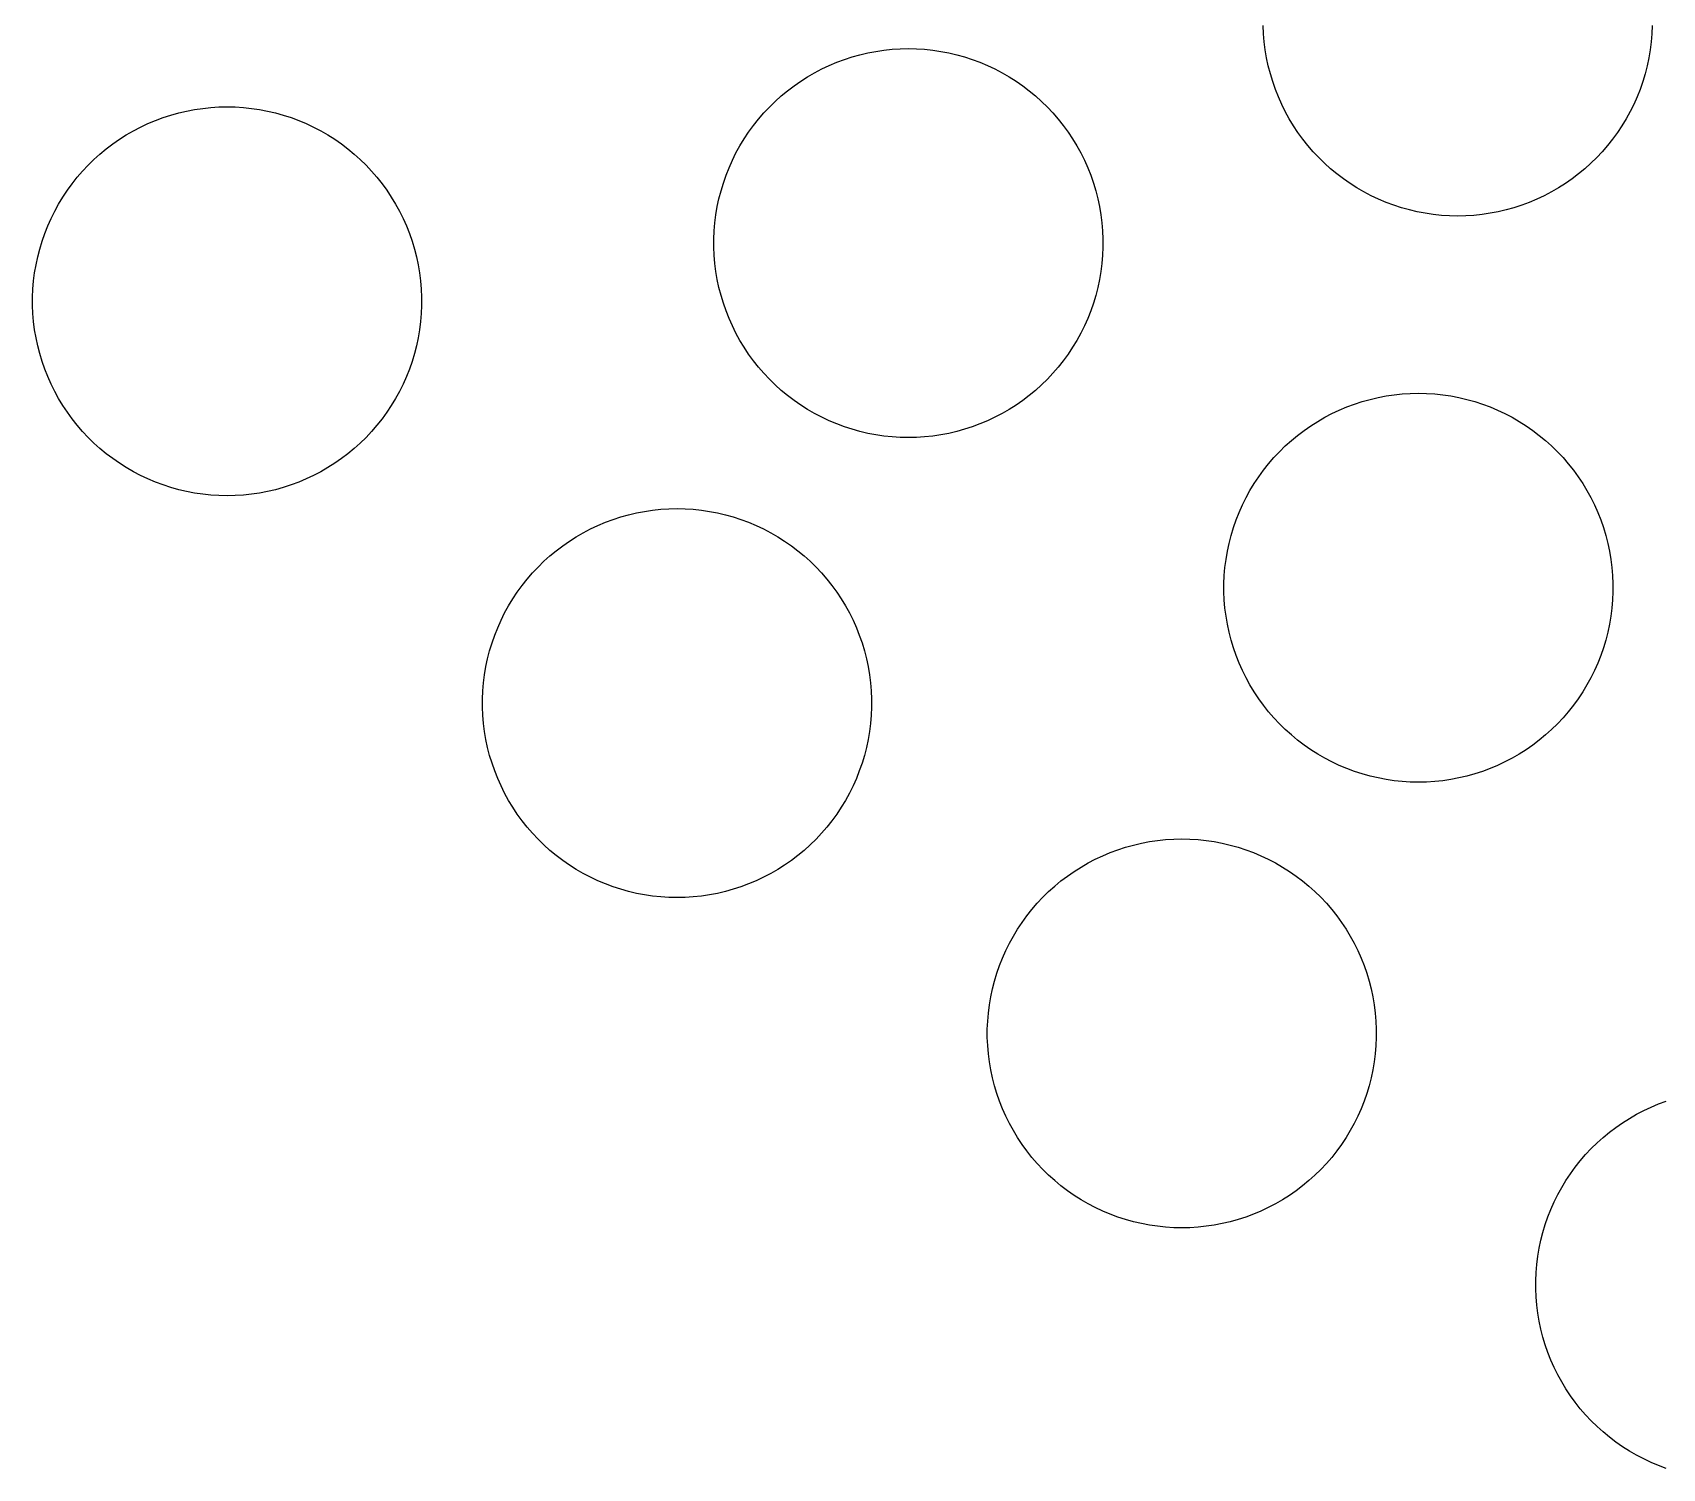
# Model space of a CAD drawing. Header units: metres. Extents: x -102 to 102, y -50 to 50.
# Drawn here: x 26.5 to 39.9, y -32.64 to -20.83 of the extents above; entities that cross this region are included whole.
import ezdxf

# ---------------------------------------------------------------- set-up
doc = ezdxf.new("R2010")
doc.units = ezdxf.units.M

msp = doc.modelspace()

# ---------------------------------------------------------------- linework, layer by layer
for p, q in [((36.6202, -20.8379), (36.6174, -20.7709)), ((39.8167, -20.7709), (39.8139, -20.8379)), ((36.6258, -20.9046), (36.6202, -20.8379)), ((36.6342, -20.9711), (36.6258, -20.9046)), ((39.8083, -20.9046), (39.7999, -20.9711)), ((39.8139, -20.8379), (39.8083, -20.9046)), ((33.1724, -21.0491), (33.2361, -21.0284)), ((33.2361, -21.0284), (33.3007, -21.0104)), ((33.3007, -21.0104), (33.3659, -20.9951)), ((33.3659, -20.9951), (33.4317, -20.9825)), ((33.4317, -20.9825), (33.498, -20.9727)), ((33.498, -20.9727), (33.5647, -20.9657)), ((33.5647, -20.9657), (33.6316, -20.9615)), ((33.6316, -20.9615), (33.6986, -20.9601)), ((33.6986, -20.9601), (33.7656, -20.9615)), ((33.7656, -20.9615), (33.8324, -20.9657)), ((33.8324, -20.9657), (33.8991, -20.9727)), ((33.8991, -20.9727), (33.9654, -20.9825)), ((33.9654, -20.9825), (34.0312, -20.9951)), ((34.0312, -20.9951), (34.0965, -21.0104)), ((34.0965, -21.0104), (34.161, -21.0284)), ((34.161, -21.0284), (34.2247, -21.0491)), ((36.6454, -21.0372), (36.6342, -20.9711)), ((36.6593, -21.1028), (36.6454, -21.0372)), ((39.7887, -21.0372), (39.7748, -21.1028)), ((39.7999, -20.9711), (39.7887, -21.0372)), ((32.8697, -21.1915), (32.9277, -21.158)), ((32.9277, -21.158), (32.9871, -21.127)), ((32.9871, -21.127), (33.0478, -21.0984)), ((33.0478, -21.0984), (33.1096, -21.0725)), ((33.1096, -21.0725), (33.1724, -21.0491)), ((34.2247, -21.0491), (34.2876, -21.0725)), ((34.2876, -21.0725), (34.3493, -21.0984)), ((34.3493, -21.0984), (34.41, -21.127)), ((34.41, -21.127), (34.4694, -21.158)), ((34.4694, -21.158), (34.5274, -21.1915)), ((36.676, -21.1677), (36.6593, -21.1028)), ((36.6954, -21.2318), (36.676, -21.1677)), ((39.7581, -21.1677), (39.7387, -21.2318)), ((39.7748, -21.1028), (39.7581, -21.1677)), ((32.6531, -21.3489), (32.7047, -21.3062)), ((32.7047, -21.3062), (32.7581, -21.2657)), ((32.7581, -21.2657), (32.8131, -21.2274)), ((32.8131, -21.2274), (32.8697, -21.1915)), ((34.5274, -21.1915), (34.584, -21.2274)), ((34.584, -21.2274), (34.639, -21.2657)), ((34.639, -21.2657), (34.6924, -21.3062)), ((34.6924, -21.3062), (34.744, -21.3489)), ((36.7174, -21.2951), (36.6954, -21.2318)), ((36.7421, -21.3574), (36.7174, -21.2951)), ((39.7167, -21.2951), (39.692, -21.3574)), ((39.7387, -21.2318), (39.7167, -21.2951)), ((27.8944, -21.4514), (27.9611, -21.4444)), ((27.9611, -21.4444), (28.0279, -21.4402)), ((28.0279, -21.4402), (28.0949, -21.4388)), ((28.0949, -21.4388), (28.1619, -21.4402)), ((28.1619, -21.4402), (28.2288, -21.4444)), ((28.2288, -21.4444), (28.2955, -21.4514)), ((32.5095, -21.4895), (32.5554, -21.4407)), ((32.5554, -21.4407), (32.6033, -21.3938)), ((32.6033, -21.3938), (32.6531, -21.3489)), ((34.744, -21.3489), (34.7938, -21.3938)), ((34.7938, -21.3938), (34.8417, -21.4407)), ((34.8417, -21.4407), (34.8876, -21.4895)), ((36.7693, -21.4187), (36.7421, -21.3574)), ((36.7991, -21.4787), (36.7693, -21.4187)), ((39.6648, -21.4187), (39.635, -21.4787)), ((39.692, -21.3574), (39.6648, -21.4187)), ((27.3835, -21.6057), (27.4442, -21.5771)), ((27.4442, -21.5771), (27.5059, -21.5512)), ((27.5059, -21.5512), (27.5688, -21.5278)), ((27.5688, -21.5278), (27.6325, -21.5071)), ((27.6325, -21.5071), (27.697, -21.4891)), ((27.697, -21.4891), (27.7623, -21.4738)), ((27.7623, -21.4738), (27.8281, -21.4612)), ((27.8281, -21.4612), (27.8944, -21.4514)), ((28.2955, -21.4514), (28.3618, -21.4612)), ((28.3618, -21.4612), (28.4276, -21.4738)), ((28.4276, -21.4738), (28.4928, -21.4891)), ((28.4928, -21.4891), (28.5574, -21.5071)), ((28.5574, -21.5071), (28.6211, -21.5278)), ((28.6211, -21.5278), (28.6839, -21.5512)), ((28.6839, -21.5512), (28.7457, -21.5771)), ((28.7457, -21.5771), (28.8064, -21.6057)), ((32.4241, -21.5928), (32.4657, -21.5402)), ((32.4657, -21.5402), (32.5095, -21.4895)), ((34.8876, -21.4895), (34.9314, -21.5402)), ((34.9314, -21.5402), (34.973, -21.5928)), ((36.8314, -21.5374), (36.7991, -21.4787)), ((36.8661, -21.5947), (36.8314, -21.5374)), ((39.6027, -21.5374), (39.568, -21.5947)), ((39.635, -21.4787), (39.6027, -21.5374)), ((27.1545, -21.7444), (27.2095, -21.7061)), ((27.2095, -21.7061), (27.2661, -21.6702)), ((27.2661, -21.6702), (27.3241, -21.6367)), ((27.3241, -21.6367), (27.3835, -21.6057)), ((28.8064, -21.6057), (28.8657, -21.6367)), ((28.8657, -21.6367), (28.9238, -21.6702)), ((28.9238, -21.6702), (28.9804, -21.7061)), ((28.9804, -21.7061), (29.0354, -21.7444)), ((32.3129, -21.7601), (32.3476, -21.7028)), ((32.3476, -21.7028), (32.3847, -21.647)), ((32.3847, -21.647), (32.4241, -21.5928)), ((34.973, -21.5928), (35.0124, -21.647)), ((35.0124, -21.647), (35.0495, -21.7028)), ((35.0495, -21.7028), (35.0842, -21.7601)), ((36.9032, -21.6505), (36.8661, -21.5947)), ((36.9426, -21.7048), (36.9032, -21.6505)), ((36.9842, -21.7573), (36.9426, -21.7048)), ((39.4915, -21.7048), (39.4499, -21.7573)), ((39.5309, -21.6505), (39.4915, -21.7048)), ((39.568, -21.5947), (39.5309, -21.6505)), ((26.9997, -21.8725), (27.0495, -21.8276)), ((27.0495, -21.8276), (27.1011, -21.7849)), ((27.1011, -21.7849), (27.1545, -21.7444)), ((29.0354, -21.7444), (29.0888, -21.7849)), ((29.0888, -21.7849), (29.1404, -21.8276)), ((29.1404, -21.8276), (29.1902, -21.8725)), ((32.2508, -21.8789), (32.2806, -21.8188)), ((32.2806, -21.8188), (32.3129, -21.7601)), ((35.0842, -21.7601), (35.1165, -21.8188)), ((35.1165, -21.8188), (35.1463, -21.8789)), ((37.028, -21.808), (36.9842, -21.7573)), ((37.0739, -21.8569), (37.028, -21.808)), ((39.4061, -21.808), (39.3602, -21.8569)), ((39.4499, -21.7573), (39.4061, -21.808)), ((26.8621, -22.0189), (26.9059, -21.9682)), ((26.9059, -21.9682), (26.9518, -21.9194)), ((26.9518, -21.9194), (26.9997, -21.8725)), ((29.1902, -21.8725), (29.2381, -21.9194)), ((29.2381, -21.9194), (29.284, -21.9682)), ((29.284, -21.9682), (29.3278, -22.0189)), ((32.1989, -22.0024), (32.2236, -21.9401)), ((32.2236, -21.9401), (32.2508, -21.8789)), ((35.1463, -21.8789), (35.1735, -21.9401)), ((35.1735, -21.9401), (35.1982, -22.0024)), ((37.1218, -21.9037), (37.0739, -21.8569)), ((37.1716, -21.9486), (37.1218, -21.9037)), ((37.2232, -21.9913), (37.1716, -21.9486)), ((39.2625, -21.9486), (39.2109, -21.9913)), ((39.3123, -21.9037), (39.2625, -21.9486)), ((39.3602, -21.8569), (39.3123, -21.9037)), ((26.7811, -22.1257), (26.8205, -22.0715)), ((26.8205, -22.0715), (26.8621, -22.0189)), ((29.3278, -22.0189), (29.3694, -22.0715)), ((29.3694, -22.0715), (29.4088, -22.1257)), ((32.1575, -22.1299), (32.1769, -22.0657)), ((32.1769, -22.0657), (32.1989, -22.0024)), ((35.1982, -22.0024), (35.2202, -22.0657)), ((35.2202, -22.0657), (35.2396, -22.1299)), ((37.2766, -22.0318), (37.2232, -21.9913)), ((37.3316, -22.0701), (37.2766, -22.0318)), ((37.3882, -22.106), (37.3316, -22.0701)), ((37.4462, -22.1395), (37.3882, -22.106)), ((39.0459, -22.106), (38.9879, -22.1395)), ((39.1025, -22.0701), (39.0459, -22.106)), ((39.1575, -22.0318), (39.1025, -22.0701)), ((39.2109, -21.9913), (39.1575, -22.0318)), ((26.677, -22.2975), (26.7093, -22.2388)), ((26.7093, -22.2388), (26.744, -22.1815)), ((26.744, -22.1815), (26.7811, -22.1257)), ((29.4088, -22.1257), (29.4459, -22.1815)), ((29.4459, -22.1815), (29.4806, -22.2388)), ((29.4806, -22.2388), (29.5129, -22.2975)), ((32.1269, -22.2603), (32.1408, -22.1948)), ((32.1408, -22.1948), (32.1575, -22.1299)), ((35.2396, -22.1299), (35.2563, -22.1948)), ((35.2563, -22.1948), (35.2702, -22.2603)), ((37.5056, -22.1705), (37.4462, -22.1395)), ((37.5663, -22.1991), (37.5056, -22.1705)), ((37.6281, -22.2251), (37.5663, -22.1991)), ((37.6909, -22.2484), (37.6281, -22.2251)), ((37.7546, -22.2691), (37.6909, -22.2484)), ((38.7432, -22.2484), (38.6795, -22.2691)), ((38.8061, -22.2251), (38.7432, -22.2484)), ((38.8678, -22.1991), (38.8061, -22.2251)), ((38.9285, -22.1705), (38.8678, -22.1991)), ((38.9879, -22.1395), (38.9285, -22.1705)), ((26.6199, -22.4188), (26.6472, -22.3576)), ((26.6472, -22.3576), (26.677, -22.2975)), ((29.5129, -22.2975), (29.5427, -22.3576)), ((29.5427, -22.3576), (29.5699, -22.4188)), ((32.1073, -22.3929), (32.1157, -22.3264)), ((32.1157, -22.3264), (32.1269, -22.2603)), ((35.2702, -22.2603), (35.2814, -22.3264)), ((35.2814, -22.3264), (35.2898, -22.3929)), ((37.8192, -22.2871), (37.7546, -22.2691)), ((37.8844, -22.3024), (37.8192, -22.2871)), ((37.9502, -22.315), (37.8844, -22.3024)), ((38.0165, -22.3248), (37.9502, -22.315)), ((38.0832, -22.3318), (38.0165, -22.3248)), ((38.1501, -22.336), (38.0832, -22.3318)), ((38.2171, -22.3374), (38.1501, -22.336)), ((38.2841, -22.336), (38.2171, -22.3374)), ((38.3509, -22.3318), (38.2841, -22.336)), ((38.4176, -22.3248), (38.3509, -22.3318)), ((38.4839, -22.315), (38.4176, -22.3248)), ((38.5497, -22.3024), (38.4839, -22.315)), ((38.615, -22.2871), (38.5497, -22.3024)), ((38.6795, -22.2691), (38.615, -22.2871)), ((26.5732, -22.5444), (26.5953, -22.4811)), ((26.5953, -22.4811), (26.6199, -22.4188)), ((29.5699, -22.4188), (29.5946, -22.4811)), ((29.5946, -22.4811), (29.6166, -22.5444)), ((32.0989, -22.5266), (32.1017, -22.4597)), ((32.1017, -22.4597), (32.1073, -22.3929)), ((35.2898, -22.3929), (35.2954, -22.4597)), ((35.2954, -22.4597), (35.2982, -22.5266)), ((26.5372, -22.6735), (26.5539, -22.6086)), ((26.5539, -22.6086), (26.5732, -22.5444)), ((29.6166, -22.5444), (29.636, -22.6086)), ((29.636, -22.6086), (29.6527, -22.6735)), ((32.0989, -22.5936), (32.0989, -22.5266)), ((32.1017, -22.6606), (32.0989, -22.5936)), ((35.2982, -22.5936), (35.2954, -22.6606)), ((35.2982, -22.5266), (35.2982, -22.5936)), ((26.5121, -22.8051), (26.5233, -22.739)), ((26.5233, -22.739), (26.5372, -22.6735)), ((29.6527, -22.6735), (29.6666, -22.739)), ((29.6666, -22.739), (29.6778, -22.8051)), ((32.1073, -22.7274), (32.1017, -22.6606)), ((32.1157, -22.7939), (32.1073, -22.7274)), ((35.2898, -22.7274), (35.2814, -22.7939)), ((35.2954, -22.6606), (35.2898, -22.7274)), ((26.4981, -22.9384), (26.5037, -22.8716)), ((26.5037, -22.8716), (26.5121, -22.8051)), ((29.6778, -22.8051), (29.6862, -22.8716)), ((29.6862, -22.8716), (29.6918, -22.9384)), ((32.1269, -22.8599), (32.1157, -22.7939)), ((32.1408, -22.9255), (32.1269, -22.8599)), ((35.2702, -22.8599), (35.2563, -22.9255)), ((35.2814, -22.7939), (35.2702, -22.8599)), ((26.4953, -23.0053), (26.4981, -22.9384)), ((26.4953, -23.0723), (26.4953, -23.0053)), ((29.6918, -22.9384), (29.6946, -23.0053)), ((29.6946, -23.0053), (29.6946, -23.0723)), ((32.1575, -22.9904), (32.1408, -22.9255)), ((32.1769, -23.0546), (32.1575, -22.9904)), ((32.1989, -23.1178), (32.1769, -23.0546)), ((35.2202, -23.0546), (35.1982, -23.1178)), ((35.2396, -22.9904), (35.2202, -23.0546)), ((35.2563, -22.9255), (35.2396, -22.9904)), ((26.4981, -23.1393), (26.4953, -23.0723)), ((26.5037, -23.2061), (26.4981, -23.1393)), ((29.6918, -23.1393), (29.6862, -23.2061)), ((29.6946, -23.0723), (29.6918, -23.1393)), ((32.2236, -23.1801), (32.1989, -23.1178)), ((32.2508, -23.2414), (32.2236, -23.1801)), ((35.1735, -23.1801), (35.1463, -23.2414)), ((35.1982, -23.1178), (35.1735, -23.1801)), ((26.5121, -23.2726), (26.5037, -23.2061)), ((26.5233, -23.3386), (26.5121, -23.2726)), ((29.6778, -23.2726), (29.6666, -23.3386)), ((29.6862, -23.2061), (29.6778, -23.2726)), ((32.2806, -23.3014), (32.2508, -23.2414)), ((32.3129, -23.3601), (32.2806, -23.3014)), ((35.1165, -23.3014), (35.0842, -23.3601)), ((35.1463, -23.2414), (35.1165, -23.3014)), ((26.5372, -23.4042), (26.5233, -23.3386)), ((26.5539, -23.4691), (26.5372, -23.4042)), ((29.6527, -23.4042), (29.636, -23.4691)), ((29.6666, -23.3386), (29.6527, -23.4042)), ((32.3476, -23.4174), (32.3129, -23.3601)), ((32.3847, -23.4733), (32.3476, -23.4174)), ((35.0495, -23.4174), (35.0124, -23.4733)), ((35.0842, -23.3601), (35.0495, -23.4174)), ((26.5732, -23.5332), (26.5539, -23.4691)), ((26.5953, -23.5965), (26.5732, -23.5332)), ((29.6166, -23.5332), (29.5946, -23.5965)), ((29.636, -23.4691), (29.6166, -23.5332)), ((32.4241, -23.5275), (32.3847, -23.4733)), ((32.4657, -23.58), (32.4241, -23.5275)), ((32.5095, -23.6307), (32.4657, -23.58)), ((34.9314, -23.58), (34.8876, -23.6307)), ((34.973, -23.5275), (34.9314, -23.58)), ((35.0124, -23.4733), (34.973, -23.5275)), ((26.6199, -23.6588), (26.5953, -23.5965)), ((26.6472, -23.7201), (26.6199, -23.6588)), ((26.677, -23.7801), (26.6472, -23.7201)), ((29.5427, -23.7201), (29.5129, -23.7801)), ((29.5699, -23.6588), (29.5427, -23.7201)), ((29.5946, -23.5965), (29.5699, -23.6588)), ((32.5554, -23.6796), (32.5095, -23.6307)), ((32.6033, -23.7265), (32.5554, -23.6796)), ((32.6531, -23.7713), (32.6033, -23.7265)), ((34.7938, -23.7265), (34.744, -23.7713)), ((34.8417, -23.6796), (34.7938, -23.7265)), ((34.8876, -23.6307), (34.8417, -23.6796)), ((26.7093, -23.8388), (26.677, -23.7801)), ((26.744, -23.8961), (26.7093, -23.8388)), ((29.4806, -23.8388), (29.4459, -23.8961)), ((29.5129, -23.7801), (29.4806, -23.8388)), ((32.7047, -23.814), (32.6531, -23.7713)), ((32.7581, -23.8546), (32.7047, -23.814)), ((32.8131, -23.8928), (32.7581, -23.8546)), ((34.639, -23.8546), (34.584, -23.8928)), ((34.6924, -23.814), (34.639, -23.8546)), ((34.744, -23.7713), (34.6924, -23.814)), ((37.4317, -23.8637), (37.4962, -23.8457)), ((37.4962, -23.8457), (37.5615, -23.8304)), ((37.5615, -23.8304), (37.6273, -23.8178)), ((37.6273, -23.8178), (37.6936, -23.808)), ((37.6936, -23.808), (37.7602, -23.801)), ((37.7602, -23.801), (37.8271, -23.7968)), ((37.8271, -23.7968), (37.8941, -23.7954)), ((37.8941, -23.7954), (37.9611, -23.7968)), ((37.9611, -23.7968), (38.028, -23.801)), ((38.028, -23.801), (38.0947, -23.808)), ((38.0947, -23.808), (38.1609, -23.8178)), ((38.1609, -23.8178), (38.2268, -23.8304)), ((38.2268, -23.8304), (38.292, -23.8457)), ((38.292, -23.8457), (38.3566, -23.8637)), ((26.7811, -23.952), (26.744, -23.8961)), ((26.8205, -24.0062), (26.7811, -23.952)), ((29.4088, -23.952), (29.3694, -24.0062)), ((29.4459, -23.8961), (29.4088, -23.952)), ((32.8697, -23.9287), (32.8131, -23.8928)), ((32.9277, -23.9622), (32.8697, -23.9287)), ((32.9871, -23.9933), (32.9277, -23.9622)), ((33.0478, -24.0218), (32.9871, -23.9933)), ((34.41, -23.9933), (34.3493, -24.0218)), ((34.4694, -23.9622), (34.41, -23.9933)), ((34.5274, -23.9287), (34.4694, -23.9622)), ((34.584, -23.8928), (34.5274, -23.9287)), ((37.0653, -24.0268), (37.1233, -23.9933)), ((37.1233, -23.9933), (37.1827, -23.9622)), ((37.1827, -23.9622), (37.2433, -23.9337)), ((37.2433, -23.9337), (37.3051, -23.9077)), ((37.3051, -23.9077), (37.3679, -23.8844)), ((37.3679, -23.8844), (37.4317, -23.8637)), ((38.3566, -23.8637), (38.4203, -23.8844)), ((38.4203, -23.8844), (38.4831, -23.9077)), ((38.4831, -23.9077), (38.5449, -23.9337)), ((38.5449, -23.9337), (38.6055, -23.9622)), ((38.6055, -23.9622), (38.6649, -23.9933)), ((38.6649, -23.9933), (38.723, -24.0268)), ((26.8621, -24.0587), (26.8205, -24.0062)), ((26.9059, -24.1094), (26.8621, -24.0587)), ((26.9518, -24.1583), (26.9059, -24.1094)), ((29.284, -24.1094), (29.2381, -24.1583)), ((29.3278, -24.0587), (29.284, -24.1094)), ((29.3694, -24.0062), (29.3278, -24.0587)), ((33.1096, -24.0478), (33.0478, -24.0218)), ((33.1724, -24.0711), (33.1096, -24.0478)), ((33.2361, -24.0918), (33.1724, -24.0711)), ((33.3007, -24.1098), (33.2361, -24.0918)), ((33.3659, -24.1252), (33.3007, -24.1098)), ((33.4317, -24.1377), (33.3659, -24.1252)), ((34.0312, -24.1252), (33.9654, -24.1377)), ((34.0965, -24.1098), (34.0312, -24.1252)), ((34.161, -24.0918), (34.0965, -24.1098)), ((34.2247, -24.0711), (34.161, -24.0918)), ((34.2876, -24.0478), (34.2247, -24.0711)), ((34.3493, -24.0218), (34.2876, -24.0478)), ((36.9003, -24.1415), (36.9537, -24.101)), ((36.9537, -24.101), (37.0087, -24.0627)), ((37.0087, -24.0627), (37.0653, -24.0268)), ((38.723, -24.0268), (38.7795, -24.0627)), ((38.7795, -24.0627), (38.8346, -24.101)), ((38.8346, -24.101), (38.888, -24.1415)), ((26.9997, -24.2052), (26.9518, -24.1583)), ((27.0495, -24.25), (26.9997, -24.2052)), ((27.1011, -24.2927), (27.0495, -24.25)), ((29.1404, -24.25), (29.0888, -24.2927)), ((29.1902, -24.2052), (29.1404, -24.25)), ((29.2381, -24.1583), (29.1902, -24.2052)), ((33.498, -24.1475), (33.4317, -24.1377)), ((33.5647, -24.1545), (33.498, -24.1475)), ((33.6316, -24.1587), (33.5647, -24.1545)), ((33.6986, -24.1601), (33.6316, -24.1587)), ((33.7656, -24.1587), (33.6986, -24.1601)), ((33.8324, -24.1545), (33.7656, -24.1587)), ((33.8991, -24.1475), (33.8324, -24.1545)), ((33.9654, -24.1377), (33.8991, -24.1475)), ((36.751, -24.2759), (36.7988, -24.229)), ((36.7988, -24.229), (36.8486, -24.1842)), ((36.8486, -24.1842), (36.9003, -24.1415)), ((38.888, -24.1415), (38.9396, -24.1842)), ((38.9396, -24.1842), (38.9894, -24.229)), ((38.9894, -24.229), (39.0373, -24.2759)), ((27.1545, -24.3333), (27.1011, -24.2927)), ((27.2095, -24.3715), (27.1545, -24.3333)), ((27.2661, -24.4074), (27.2095, -24.3715)), ((28.9804, -24.3715), (28.9238, -24.4074)), ((29.0354, -24.3333), (28.9804, -24.3715)), ((29.0888, -24.2927), (29.0354, -24.3333)), ((36.6197, -24.428), (36.6613, -24.3755)), ((36.6613, -24.3755), (36.7051, -24.3248)), ((36.7051, -24.3248), (36.751, -24.2759)), ((39.0373, -24.2759), (39.0832, -24.3248)), ((39.0832, -24.3248), (39.1269, -24.3755)), ((39.1269, -24.3755), (39.1686, -24.428)), ((27.3241, -24.4409), (27.2661, -24.4074)), ((27.3835, -24.472), (27.3241, -24.4409)), ((27.4442, -24.5005), (27.3835, -24.472)), ((27.5059, -24.5265), (27.4442, -24.5005)), ((27.5688, -24.5498), (27.5059, -24.5265)), ((28.6839, -24.5265), (28.6211, -24.5498)), ((28.7457, -24.5005), (28.6839, -24.5265)), ((28.8064, -24.472), (28.7457, -24.5005)), ((28.8657, -24.4409), (28.8064, -24.472)), ((28.9238, -24.4074), (28.8657, -24.4409)), ((36.5432, -24.5381), (36.5803, -24.4823)), ((36.5803, -24.4823), (36.6197, -24.428)), ((39.1686, -24.428), (39.208, -24.4823)), ((39.208, -24.4823), (39.245, -24.5381)), ((27.6325, -24.5705), (27.5688, -24.5498)), ((27.697, -24.5885), (27.6325, -24.5705)), ((27.7623, -24.6039), (27.697, -24.5885)), ((27.8281, -24.6164), (27.7623, -24.6039)), ((27.8944, -24.6262), (27.8281, -24.6164)), ((27.9611, -24.6332), (27.8944, -24.6262)), ((28.0279, -24.6374), (27.9611, -24.6332)), ((28.0949, -24.6388), (28.0279, -24.6374)), ((28.1619, -24.6374), (28.0949, -24.6388)), ((28.2288, -24.6332), (28.1619, -24.6374)), ((28.2955, -24.6262), (28.2288, -24.6332)), ((28.3618, -24.6164), (28.2955, -24.6262)), ((28.4276, -24.6039), (28.3618, -24.6164)), ((28.4928, -24.5885), (28.4276, -24.6039)), ((28.5574, -24.5705), (28.4928, -24.5885)), ((28.6211, -24.5498), (28.5574, -24.5705)), ((36.4464, -24.7141), (36.4762, -24.6541)), ((36.4762, -24.6541), (36.5085, -24.5954)), ((36.5085, -24.5954), (36.5432, -24.5381)), ((39.245, -24.5381), (39.2798, -24.5954)), ((39.2798, -24.5954), (39.312, -24.6541)), ((39.312, -24.6541), (39.3418, -24.7141)), ((31.3333, -24.8127), (31.3978, -24.7946)), ((31.3978, -24.7946), (31.463, -24.7793)), ((31.463, -24.7793), (31.5289, -24.7668)), ((31.5289, -24.7668), (31.5952, -24.757)), ((31.5952, -24.757), (31.6618, -24.75)), ((31.6618, -24.75), (31.7287, -24.7458)), ((31.7287, -24.7458), (31.7957, -24.7444)), ((31.7957, -24.7444), (31.8627, -24.7458)), ((31.8627, -24.7458), (31.9296, -24.75)), ((31.9296, -24.75), (31.9962, -24.757)), ((31.9962, -24.757), (32.0625, -24.7668)), ((32.0625, -24.7668), (32.1284, -24.7793)), ((32.1284, -24.7793), (32.1936, -24.7946)), ((32.1936, -24.7946), (32.2581, -24.8127)), ((36.3945, -24.8377), (36.4191, -24.7754)), ((36.4191, -24.7754), (36.4464, -24.7141)), ((39.3418, -24.7141), (39.3691, -24.7754)), ((39.3691, -24.7754), (39.3938, -24.8377)), ((31.0249, -24.9423), (31.0843, -24.9112)), ((31.0843, -24.9112), (31.1449, -24.8827)), ((31.1449, -24.8827), (31.2067, -24.8567)), ((31.2067, -24.8567), (31.2695, -24.8334)), ((31.2695, -24.8334), (31.3333, -24.8127)), ((32.2581, -24.8127), (32.3219, -24.8334)), ((32.3219, -24.8334), (32.3847, -24.8567)), ((32.3847, -24.8567), (32.4465, -24.8827)), ((32.4465, -24.8827), (32.5071, -24.9112)), ((32.5071, -24.9112), (32.5665, -24.9423)), ((36.3531, -24.9651), (36.3724, -24.901)), ((36.3724, -24.901), (36.3945, -24.8377)), ((39.3938, -24.8377), (39.4158, -24.901)), ((39.4158, -24.901), (39.4352, -24.9651)), ((30.8019, -25.0905), (30.8552, -25.0499)), ((30.8552, -25.0499), (30.9103, -25.0117)), ((30.9103, -25.0117), (30.9669, -24.9758)), ((30.9669, -24.9758), (31.0249, -24.9423)), ((32.5665, -24.9423), (32.6245, -24.9758)), ((32.6245, -24.9758), (32.6811, -25.0117)), ((32.6811, -25.0117), (32.7361, -25.0499)), ((32.7361, -25.0499), (32.7895, -25.0905)), ((36.3225, -25.0956), (36.3364, -25.03)), ((36.3364, -25.03), (36.3531, -24.9651)), ((39.4352, -24.9651), (39.4518, -25.03)), ((39.4518, -25.03), (39.4658, -25.0956)), ((30.6525, -25.2249), (30.7004, -25.178)), ((30.7004, -25.178), (30.7502, -25.1332)), ((30.7502, -25.1332), (30.8019, -25.0905)), ((32.7895, -25.0905), (32.8412, -25.1332)), ((32.8412, -25.1332), (32.891, -25.178)), ((32.891, -25.178), (32.9389, -25.2249)), ((36.3029, -25.2281), (36.3113, -25.1617)), ((36.3113, -25.1617), (36.3225, -25.0956)), ((39.4658, -25.0956), (39.477, -25.1617)), ((39.477, -25.1617), (39.4854, -25.2281)), ((30.5213, -25.377), (30.5629, -25.3245)), ((30.5629, -25.3245), (30.6067, -25.2738)), ((30.6067, -25.2738), (30.6525, -25.2249)), ((32.9389, -25.2249), (32.9847, -25.2738)), ((32.9847, -25.2738), (33.0285, -25.3245)), ((33.0285, -25.3245), (33.0701, -25.377)), ((36.2945, -25.3619), (36.2973, -25.2949)), ((36.2973, -25.2949), (36.3029, -25.2281)), ((39.4854, -25.2281), (39.491, -25.2949)), ((39.491, -25.2949), (39.4938, -25.3619)), ((30.4448, -25.487), (30.4819, -25.4312)), ((30.4819, -25.4312), (30.5213, -25.377)), ((33.0701, -25.377), (33.1095, -25.4312)), ((33.1095, -25.4312), (33.1466, -25.487)), ((36.2945, -25.4289), (36.2945, -25.3619)), ((36.2973, -25.4959), (36.2945, -25.4289)), ((39.4938, -25.4289), (39.491, -25.4959)), ((39.4938, -25.3619), (39.4938, -25.4289)), ((30.348, -25.6631), (30.3778, -25.6031)), ((30.3778, -25.6031), (30.41, -25.5444)), ((30.41, -25.5444), (30.4448, -25.487)), ((33.1466, -25.487), (33.1813, -25.5444)), ((33.1813, -25.5444), (33.2136, -25.6031)), ((33.2136, -25.6031), (33.2434, -25.6631)), ((36.3029, -25.5626), (36.2973, -25.4959)), ((36.3113, -25.6291), (36.3029, -25.5626)), ((39.4854, -25.5626), (39.477, -25.6291)), ((39.491, -25.4959), (39.4854, -25.5626)), ((30.2961, -25.7867), (30.3207, -25.7243)), ((30.3207, -25.7243), (30.348, -25.6631)), ((33.2434, -25.6631), (33.2707, -25.7243)), ((33.2707, -25.7243), (33.2953, -25.7867)), ((36.3225, -25.6952), (36.3113, -25.6291)), ((36.3364, -25.7608), (36.3225, -25.6952)), ((39.4658, -25.6952), (39.4518, -25.7608)), ((39.477, -25.6291), (39.4658, -25.6952)), ((30.2546, -25.9141), (30.274, -25.8499)), ((30.274, -25.8499), (30.2961, -25.7867)), ((33.2953, -25.7867), (33.3174, -25.8499)), ((33.3174, -25.8499), (33.3368, -25.9141)), ((36.3531, -25.8257), (36.3364, -25.7608)), ((36.3724, -25.8898), (36.3531, -25.8257)), ((39.4352, -25.8257), (39.4158, -25.8898)), ((39.4518, -25.7608), (39.4352, -25.8257)), ((30.224, -26.0446), (30.238, -25.979)), ((30.238, -25.979), (30.2546, -25.9141)), ((33.3368, -25.9141), (33.3534, -25.979)), ((33.3534, -25.979), (33.3674, -26.0446)), ((36.3945, -25.9531), (36.3724, -25.8898)), ((36.4191, -26.0154), (36.3945, -25.9531)), ((39.3938, -25.9531), (39.3691, -26.0154)), ((39.4158, -25.8898), (39.3938, -25.9531)), ((30.2045, -26.1771), (30.2129, -26.1106)), ((30.2129, -26.1106), (30.224, -26.0446)), ((33.3674, -26.0446), (33.3785, -26.1106)), ((33.3785, -26.1106), (33.3869, -26.1771)), ((36.4464, -26.0766), (36.4191, -26.0154)), ((36.4762, -26.1367), (36.4464, -26.0766)), ((36.5085, -26.1954), (36.4762, -26.1367)), ((39.312, -26.1367), (39.2798, -26.1954)), ((39.3418, -26.0766), (39.312, -26.1367)), ((39.3691, -26.0154), (39.3418, -26.0766)), ((30.196, -26.3109), (30.1989, -26.2439)), ((30.1989, -26.2439), (30.2045, -26.1771)), ((33.3869, -26.1771), (33.3925, -26.2439)), ((33.3925, -26.2439), (33.3953, -26.3109)), ((36.5432, -26.2527), (36.5085, -26.1954)), ((36.5803, -26.3085), (36.5432, -26.2527)), ((39.245, -26.2527), (39.208, -26.3085)), ((39.2798, -26.1954), (39.245, -26.2527)), ((30.196, -26.3779), (30.196, -26.3109)), ((30.1989, -26.4448), (30.196, -26.3779)), ((33.3953, -26.3779), (33.3925, -26.4448)), ((33.3953, -26.3109), (33.3953, -26.3779)), ((36.6197, -26.3627), (36.5803, -26.3085)), ((36.6613, -26.4153), (36.6197, -26.3627)), ((39.1686, -26.3627), (39.1269, -26.4153)), ((39.208, -26.3085), (39.1686, -26.3627)), ((30.2045, -26.5116), (30.1989, -26.4448)), ((30.2129, -26.5781), (30.2045, -26.5116)), ((33.3869, -26.5116), (33.3785, -26.5781)), ((33.3925, -26.4448), (33.3869, -26.5116)), ((36.7051, -26.466), (36.6613, -26.4153)), ((36.751, -26.5149), (36.7051, -26.466)), ((36.7988, -26.5617), (36.751, -26.5149)), ((39.0373, -26.5149), (38.9894, -26.5617)), ((39.0832, -26.466), (39.0373, -26.5149)), ((39.1269, -26.4153), (39.0832, -26.466)), ((30.224, -26.6442), (30.2129, -26.5781)), ((30.238, -26.7097), (30.224, -26.6442)), ((33.3674, -26.6442), (33.3534, -26.7097)), ((33.3785, -26.5781), (33.3674, -26.6442)), ((36.8486, -26.6066), (36.7988, -26.5617)), ((36.9003, -26.6493), (36.8486, -26.6066)), ((36.9537, -26.6898), (36.9003, -26.6493)), ((38.888, -26.6493), (38.8346, -26.6898)), ((38.9396, -26.6066), (38.888, -26.6493)), ((38.9894, -26.5617), (38.9396, -26.6066)), ((30.2546, -26.7746), (30.238, -26.7097)), ((30.274, -26.8388), (30.2546, -26.7746)), ((33.3368, -26.7746), (33.3174, -26.8388)), ((33.3534, -26.7097), (33.3368, -26.7746)), ((37.0087, -26.7281), (36.9537, -26.6898)), ((37.0653, -26.764), (37.0087, -26.7281)), ((37.1233, -26.7975), (37.0653, -26.764)), ((37.1827, -26.8285), (37.1233, -26.7975)), ((38.6649, -26.7975), (38.6055, -26.8285)), ((38.723, -26.764), (38.6649, -26.7975)), ((38.7795, -26.7281), (38.723, -26.764)), ((38.8346, -26.6898), (38.7795, -26.7281)), ((30.2961, -26.9021), (30.274, -26.8388)), ((30.3207, -26.9644), (30.2961, -26.9021)), ((33.2953, -26.9021), (33.2707, -26.9644)), ((33.3174, -26.8388), (33.2953, -26.9021)), ((37.2433, -26.8571), (37.1827, -26.8285)), ((37.3051, -26.883), (37.2433, -26.8571)), ((37.3679, -26.9064), (37.3051, -26.883)), ((37.4317, -26.9271), (37.3679, -26.9064)), ((37.4962, -26.9451), (37.4317, -26.9271)), ((38.3566, -26.9271), (38.292, -26.9451)), ((38.4203, -26.9064), (38.3566, -26.9271)), ((38.4831, -26.883), (38.4203, -26.9064)), ((38.5449, -26.8571), (38.4831, -26.883)), ((38.6055, -26.8285), (38.5449, -26.8571)), ((30.348, -27.0256), (30.3207, -26.9644)), ((30.3778, -27.0856), (30.348, -27.0256)), ((33.2434, -27.0256), (33.2136, -27.0856)), ((33.2707, -26.9644), (33.2434, -27.0256)), ((37.5615, -26.9604), (37.4962, -26.9451)), ((37.6273, -26.973), (37.5615, -26.9604)), ((37.6936, -26.9828), (37.6273, -26.973)), ((37.7602, -26.9898), (37.6936, -26.9828)), ((37.8271, -26.994), (37.7602, -26.9898)), ((37.8941, -26.9954), (37.8271, -26.994)), ((37.9611, -26.994), (37.8941, -26.9954)), ((38.028, -26.9898), (37.9611, -26.994)), ((38.0947, -26.9828), (38.028, -26.9898)), ((38.1609, -26.973), (38.0947, -26.9828)), ((38.2268, -26.9604), (38.1609, -26.973)), ((38.292, -26.9451), (38.2268, -26.9604)), ((30.41, -27.1444), (30.3778, -27.0856)), ((30.4448, -27.2017), (30.41, -27.1444)), ((30.4819, -27.2575), (30.4448, -27.2017)), ((33.1466, -27.2017), (33.1095, -27.2575)), ((33.1813, -27.1444), (33.1466, -27.2017)), ((33.2136, -27.0856), (33.1813, -27.1444)), ((30.5213, -27.3117), (30.4819, -27.2575)), ((30.5629, -27.3642), (30.5213, -27.3117)), ((33.0701, -27.3117), (33.0285, -27.3642)), ((33.1095, -27.2575), (33.0701, -27.3117)), ((30.6067, -27.415), (30.5629, -27.3642)), ((30.6525, -27.4638), (30.6067, -27.415)), ((30.7004, -27.5107), (30.6525, -27.4638)), ((32.9389, -27.4638), (32.891, -27.5107)), ((32.9847, -27.415), (32.9389, -27.4638)), ((33.0285, -27.3642), (32.9847, -27.415)), ((35.681, -27.4838), (35.7473, -27.474)), ((35.7473, -27.474), (35.8139, -27.467)), ((35.8139, -27.467), (35.8808, -27.4628)), ((35.8808, -27.4628), (35.9478, -27.4614)), ((35.9478, -27.4614), (36.0148, -27.4628)), ((36.0148, -27.4628), (36.0817, -27.467)), ((36.0817, -27.467), (36.1483, -27.474)), ((36.1483, -27.474), (36.2146, -27.4838)), ((30.7502, -27.5556), (30.7004, -27.5107)), ((30.8019, -27.5983), (30.7502, -27.5556)), ((30.8552, -27.6388), (30.8019, -27.5983)), ((32.7895, -27.5983), (32.7361, -27.6388)), ((32.8412, -27.5556), (32.7895, -27.5983)), ((32.891, -27.5107), (32.8412, -27.5556)), ((35.2364, -27.6283), (35.297, -27.5997)), ((35.297, -27.5997), (35.3588, -27.5738)), ((35.3588, -27.5738), (35.4216, -27.5504)), ((35.4216, -27.5504), (35.4853, -27.5297)), ((35.4853, -27.5297), (35.5499, -27.5117)), ((35.5499, -27.5117), (35.6151, -27.4964)), ((35.6151, -27.4964), (35.681, -27.4838)), ((36.2146, -27.4838), (36.2804, -27.4964)), ((36.2804, -27.4964), (36.3457, -27.5117)), ((36.3457, -27.5117), (36.4102, -27.5297)), ((36.4102, -27.5297), (36.474, -27.5504)), ((36.474, -27.5504), (36.5368, -27.5738)), ((36.5368, -27.5738), (36.5986, -27.5997)), ((36.5986, -27.5997), (36.6592, -27.6283)), ((30.9103, -27.677), (30.8552, -27.6388)), ((30.9669, -27.713), (30.9103, -27.677)), ((31.0249, -27.7465), (30.9669, -27.713)), ((31.0843, -27.7775), (31.0249, -27.7465)), ((32.5665, -27.7465), (32.5071, -27.7775)), ((32.6245, -27.713), (32.5665, -27.7465)), ((32.6811, -27.677), (32.6245, -27.713)), ((32.7361, -27.6388), (32.6811, -27.677)), ((35.0073, -27.767), (35.0624, -27.7287)), ((35.0624, -27.7287), (35.1189, -27.6928)), ((35.1189, -27.6928), (35.177, -27.6593)), ((35.177, -27.6593), (35.2364, -27.6283)), ((36.6592, -27.6283), (36.7186, -27.6593)), ((36.7186, -27.6593), (36.7766, -27.6928)), ((36.7766, -27.6928), (36.8332, -27.7287)), ((36.8332, -27.7287), (36.8882, -27.767)), ((31.1449, -27.806), (31.0843, -27.7775)), ((31.2067, -27.832), (31.1449, -27.806)), ((31.2695, -27.8554), (31.2067, -27.832)), ((31.3333, -27.8761), (31.2695, -27.8554)), ((31.3978, -27.8941), (31.3333, -27.8761)), ((32.2581, -27.8761), (32.1936, -27.8941)), ((32.3219, -27.8554), (32.2581, -27.8761)), ((32.3847, -27.832), (32.3219, -27.8554)), ((32.4465, -27.806), (32.3847, -27.832)), ((32.5071, -27.7775), (32.4465, -27.806)), ((34.8525, -27.8951), (34.9023, -27.8502)), ((34.9023, -27.8502), (34.9539, -27.8075)), ((34.9539, -27.8075), (35.0073, -27.767)), ((36.8882, -27.767), (36.9416, -27.8075)), ((36.9416, -27.8075), (36.9933, -27.8502)), ((36.9933, -27.8502), (37.0431, -27.8951)), ((31.463, -27.9094), (31.3978, -27.8941)), ((31.5289, -27.922), (31.463, -27.9094)), ((31.5952, -27.9317), (31.5289, -27.922)), ((31.6618, -27.9388), (31.5952, -27.9317)), ((31.7287, -27.943), (31.6618, -27.9388)), ((31.7957, -27.9444), (31.7287, -27.943)), ((31.8627, -27.943), (31.7957, -27.9444)), ((31.9296, -27.9388), (31.8627, -27.943)), ((31.9962, -27.9317), (31.9296, -27.9388)), ((32.0625, -27.922), (31.9962, -27.9317)), ((32.1284, -27.9094), (32.0625, -27.922)), ((32.1936, -27.8941), (32.1284, -27.9094)), ((34.715, -28.0415), (34.7588, -27.9908)), ((34.7588, -27.9908), (34.8046, -27.942)), ((34.8046, -27.942), (34.8525, -27.8951)), ((37.0431, -27.8951), (37.0909, -27.942)), ((37.0909, -27.942), (37.1368, -27.9908)), ((37.1368, -27.9908), (37.1806, -28.0415)), ((34.5969, -28.2041), (34.6339, -28.1483)), ((34.6339, -28.1483), (34.6733, -28.0941)), ((34.6733, -28.0941), (34.715, -28.0415)), ((37.1806, -28.0415), (37.2222, -28.0941)), ((37.2222, -28.0941), (37.2616, -28.1483)), ((37.2616, -28.1483), (37.2987, -28.2041)), ((34.5299, -28.3201), (34.5621, -28.2614)), ((34.5621, -28.2614), (34.5969, -28.2041)), ((37.2987, -28.2041), (37.3334, -28.2614)), ((37.3334, -28.2614), (37.3657, -28.3201)), ((34.4728, -28.4414), (34.5001, -28.3802)), ((34.5001, -28.3802), (34.5299, -28.3201)), ((37.3657, -28.3201), (37.3955, -28.3802)), ((37.3955, -28.3802), (37.4228, -28.4414)), ((34.4261, -28.567), (34.4481, -28.5037)), ((34.4481, -28.5037), (34.4728, -28.4414)), ((37.4228, -28.4414), (37.4474, -28.5037)), ((37.4474, -28.5037), (37.4695, -28.567)), ((34.3901, -28.696), (34.4067, -28.6311)), ((34.4067, -28.6311), (34.4261, -28.567)), ((37.4695, -28.567), (37.4888, -28.6311)), ((37.4888, -28.6311), (37.5055, -28.696)), ((34.3649, -28.8277), (34.3761, -28.7616)), ((34.3761, -28.7616), (34.3901, -28.696)), ((37.5055, -28.696), (37.5194, -28.7616)), ((37.5194, -28.7616), (37.5306, -28.8277)), ((34.3509, -28.961), (34.3566, -28.8942)), ((34.3566, -28.8942), (34.3649, -28.8277)), ((37.5306, -28.8277), (37.539, -28.8942)), ((37.539, -28.8942), (37.5446, -28.961)), ((34.3481, -29.0279), (34.3509, -28.961)), ((34.3481, -29.0949), (34.3481, -29.0279)), ((37.5446, -28.961), (37.5474, -29.0279)), ((37.5474, -29.0279), (37.5474, -29.0949)), ((34.3509, -29.1619), (34.3481, -29.0949)), ((34.3566, -29.2287), (34.3509, -29.1619)), ((37.5446, -29.1619), (37.539, -29.2287)), ((37.5474, -29.0949), (37.5446, -29.1619)), ((34.3649, -29.2952), (34.3566, -29.2287)), ((34.3761, -29.3612), (34.3649, -29.2952)), ((37.5306, -29.2952), (37.5194, -29.3612)), ((37.539, -29.2287), (37.5306, -29.2952)), ((34.3901, -29.4268), (34.3761, -29.3612)), ((34.4067, -29.4917), (34.3901, -29.4268)), ((34.4261, -29.5558), (34.4067, -29.4917)), ((37.4888, -29.4917), (37.4695, -29.5558)), ((37.5055, -29.4268), (37.4888, -29.4917)), ((37.5194, -29.3612), (37.5055, -29.4268)), ((34.4481, -29.6191), (34.4261, -29.5558)), ((34.4728, -29.6814), (34.4481, -29.6191)), ((37.4474, -29.6191), (37.4228, -29.6814)), ((37.4695, -29.5558), (37.4474, -29.6191)), ((39.8695, -29.6416), (39.9323, -29.6183)), ((34.5001, -29.7427), (34.4728, -29.6814)), ((34.5299, -29.8027), (34.5001, -29.7427)), ((37.3955, -29.7427), (37.3657, -29.8027)), ((37.4228, -29.6814), (37.3955, -29.7427)), ((39.6296, -29.7607), (39.6877, -29.7272)), ((39.6877, -29.7272), (39.747, -29.6961)), ((39.747, -29.6961), (39.8077, -29.6676)), ((39.8077, -29.6676), (39.8695, -29.6416)), ((34.5621, -29.8614), (34.5299, -29.8027)), ((34.5969, -29.9187), (34.5621, -29.8614)), ((37.3334, -29.8614), (37.2987, -29.9187)), ((37.3657, -29.8027), (37.3334, -29.8614)), ((39.413, -29.9181), (39.4646, -29.8754)), ((39.4646, -29.8754), (39.518, -29.8349)), ((39.518, -29.8349), (39.573, -29.7966)), ((39.573, -29.7966), (39.6296, -29.7607)), ((34.6339, -29.9745), (34.5969, -29.9187)), ((34.6733, -30.0288), (34.6339, -29.9745)), ((37.2616, -29.9745), (37.2222, -30.0288)), ((37.2987, -29.9187), (37.2616, -29.9745)), ((39.2694, -30.0587), (39.3153, -30.0098)), ((39.3153, -30.0098), (39.3632, -29.9629)), ((39.3632, -29.9629), (39.413, -29.9181)), ((34.715, -30.0813), (34.6733, -30.0288)), ((34.7588, -30.132), (34.715, -30.0813)), ((34.8046, -30.1809), (34.7588, -30.132)), ((37.1368, -30.132), (37.0909, -30.1809)), ((37.1806, -30.0813), (37.1368, -30.132)), ((37.2222, -30.0288), (37.1806, -30.0813)), ((39.1446, -30.2161), (39.184, -30.1619)), ((39.184, -30.1619), (39.2256, -30.1094)), ((39.2256, -30.1094), (39.2694, -30.0587)), ((34.8525, -30.2278), (34.8046, -30.1809)), ((34.9023, -30.2726), (34.8525, -30.2278)), ((34.9539, -30.3153), (34.9023, -30.2726)), ((36.9933, -30.2726), (36.9416, -30.3153)), ((37.0431, -30.2278), (36.9933, -30.2726)), ((37.0909, -30.1809), (37.0431, -30.2278)), ((39.0728, -30.3293), (39.1075, -30.272)), ((39.1075, -30.272), (39.1446, -30.2161)), ((35.0073, -30.3558), (34.9539, -30.3153)), ((35.0624, -30.3941), (35.0073, -30.3558)), ((35.1189, -30.43), (35.0624, -30.3941)), ((35.177, -30.4635), (35.1189, -30.43)), ((36.7766, -30.43), (36.7186, -30.4635)), ((36.8332, -30.3941), (36.7766, -30.43)), ((36.8882, -30.3558), (36.8332, -30.3941)), ((36.9416, -30.3153), (36.8882, -30.3558)), ((39.0107, -30.448), (39.0405, -30.388)), ((39.0405, -30.388), (39.0728, -30.3293)), ((35.2364, -30.4946), (35.177, -30.4635)), ((35.297, -30.5231), (35.2364, -30.4946)), ((35.3588, -30.5491), (35.297, -30.5231)), ((35.4216, -30.5724), (35.3588, -30.5491)), ((36.5368, -30.5491), (36.474, -30.5724)), ((36.5986, -30.5231), (36.5368, -30.5491)), ((36.6592, -30.4946), (36.5986, -30.5231)), ((36.7186, -30.4635), (36.6592, -30.4946)), ((38.9588, -30.5716), (38.9835, -30.5093)), ((38.9835, -30.5093), (39.0107, -30.448)), ((35.4853, -30.5931), (35.4216, -30.5724)), ((35.5499, -30.6111), (35.4853, -30.5931)), ((35.6151, -30.6264), (35.5499, -30.6111)), ((35.681, -30.639), (35.6151, -30.6264)), ((35.7473, -30.6488), (35.681, -30.639)), ((35.8139, -30.6558), (35.7473, -30.6488)), ((35.8808, -30.66), (35.8139, -30.6558)), ((35.9478, -30.6614), (35.8808, -30.66)), ((36.0148, -30.66), (35.9478, -30.6614)), ((36.0817, -30.6558), (36.0148, -30.66)), ((36.1483, -30.6488), (36.0817, -30.6558)), ((36.2146, -30.639), (36.1483, -30.6488)), ((36.2804, -30.6264), (36.2146, -30.639)), ((36.3457, -30.6111), (36.2804, -30.6264)), ((36.4102, -30.5931), (36.3457, -30.6111)), ((36.474, -30.5724), (36.4102, -30.5931)), ((38.9174, -30.699), (38.9368, -30.6349)), ((38.9368, -30.6349), (38.9588, -30.5716)), ((38.8756, -30.8956), (38.8868, -30.8295)), ((38.8868, -30.8295), (38.9007, -30.7639)), ((38.9007, -30.7639), (38.9174, -30.699)), ((38.8616, -31.0288), (38.8672, -30.962)), ((38.8672, -30.962), (38.8756, -30.8956)), ((38.8588, -31.0958), (38.8616, -31.0288)), ((38.8588, -31.1628), (38.8588, -31.0958)), ((38.8616, -31.2298), (38.8588, -31.1628)), ((38.8672, -31.2965), (38.8616, -31.2298)), ((38.8756, -31.363), (38.8672, -31.2965)), ((38.8868, -31.4291), (38.8756, -31.363)), ((38.9007, -31.4946), (38.8868, -31.4291)), ((38.9174, -31.5596), (38.9007, -31.4946)), ((38.9368, -31.6237), (38.9174, -31.5596)), ((38.9588, -31.687), (38.9368, -31.6237)), ((38.9835, -31.7493), (38.9588, -31.687)), ((39.0107, -31.8105), (38.9835, -31.7493)), ((39.0405, -31.8706), (39.0107, -31.8105)), ((39.0728, -31.9293), (39.0405, -31.8706)), ((39.1075, -31.9866), (39.0728, -31.9293)), ((39.1446, -32.0424), (39.1075, -31.9866)), ((39.184, -32.0966), (39.1446, -32.0424)), ((39.2256, -32.1492), (39.184, -32.0966)), ((39.2694, -32.1999), (39.2256, -32.1492)), ((39.3153, -32.2487), (39.2694, -32.1999)), ((39.3632, -32.2956), (39.3153, -32.2487)), ((39.413, -32.3405), (39.3632, -32.2956)), ((39.4646, -32.3832), (39.413, -32.3405)), ((39.518, -32.4237), (39.4646, -32.3832)), ((39.573, -32.462), (39.518, -32.4237)), ((39.6296, -32.4979), (39.573, -32.462)), ((39.6877, -32.5314), (39.6296, -32.4979)), ((39.747, -32.5624), (39.6877, -32.5314)), ((39.8077, -32.591), (39.747, -32.5624)), ((39.8695, -32.6169), (39.8077, -32.591)), ((39.9323, -32.6403), (39.8695, -32.6169))]:
    msp.add_line(p, q)

doc.saveas('drawing.dxf')
